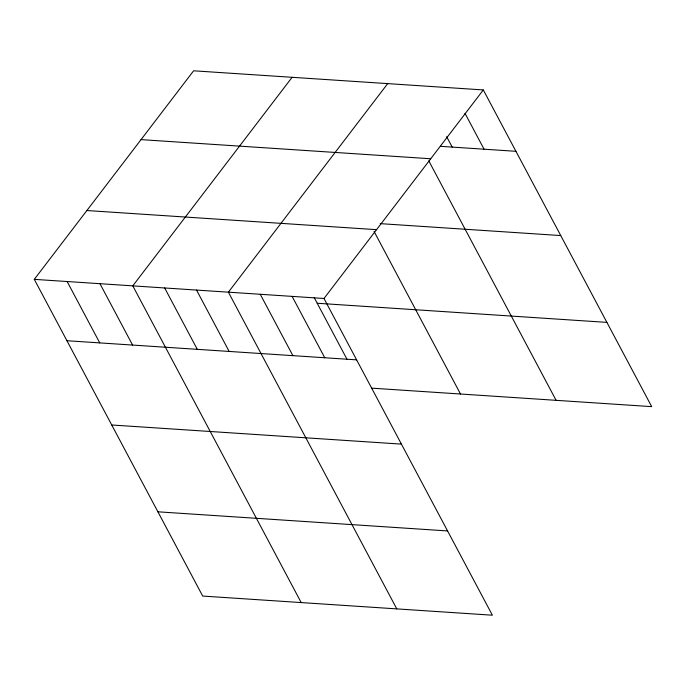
<?xml version="1.0" encoding="UTF-8"?>
<svg xmlns="http://www.w3.org/2000/svg" width="686" height="686" viewBox="0 0 686 686"><rect width="100%" height="100%" fill="white"/><g stroke="black" fill="none" stroke-linecap="round" stroke-linejoin="round"><path stroke-width="1.03" d="M34.3 279.356L323.989 298.487L492.385 615.205L202.696 596.065L34.3 279.356L193.615 70.795L483.304 89.935L651.7 406.644L371.546 388.139M292.107 77.304L132.792 285.856L301.197 602.574M387.701 83.615L228.387 292.176L396.791 608.885M323.989 298.487L483.304 89.935M440.515 146.324L515.932 151.306M141.042 139.618L430.722 158.758M380.164 223.636L560.736 235.564M86.873 210.533L376.563 229.664M317.215 303.246L606.896 322.386M66.928 340.728L356.617 359.858M111.732 424.986L401.421 444.125M157.9 511.807L447.581 530.938M464.988 113.319L484.067 149.196M446.68 136.711L452.203 147.096M428.801 160.901L556.106 400.332M374.059 231.431L460.503 394.013M314.197 297.587L347.082 359.421M292.116 296.386L324.752 357.758M260.251 294.277L292.888 355.648M196.522 290.067L229.158 351.438M164.657 287.966L197.294 349.337M99.959 283.695L132.595 345.067M67.134 281.526L99.762 342.897"/></g></svg>
